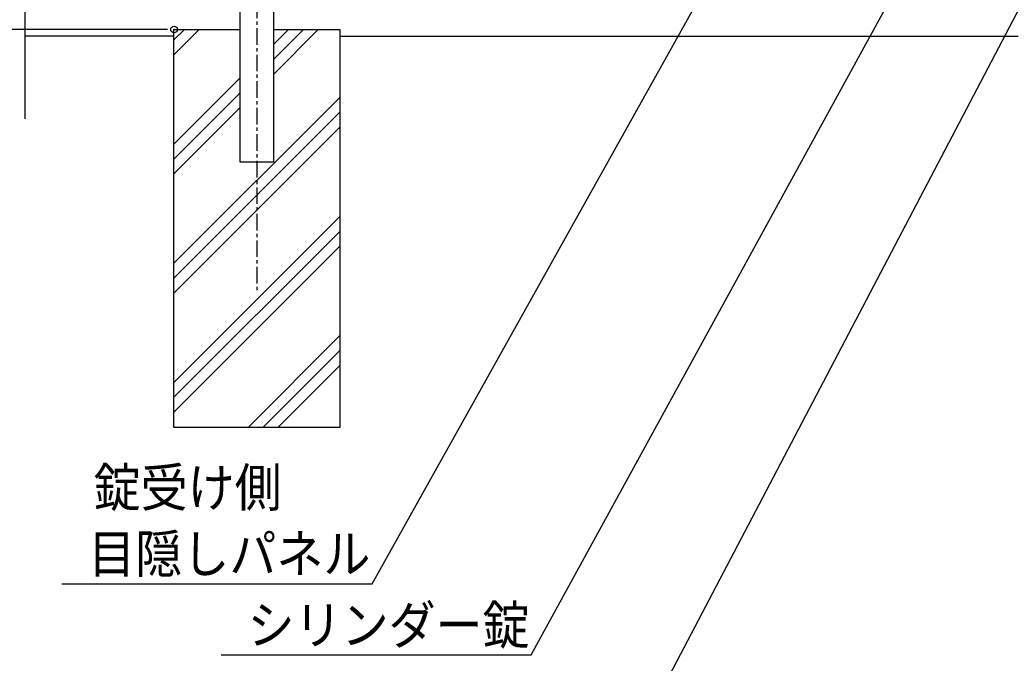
# Model space of a CAD drawing. Units: millimetres, scale not verified. Extents: x -4425 to 4425, y -3150 to 3150.
# Drawn here: x 100 to 1598, y -1664 to -695 of the extents above; entities that cross this region are included whole.
import ezdxf
from ezdxf.enums import TextEntityAlignment as Align

# ---------------------------------------------------------------- set-up
doc = ezdxf.new("R2010")
doc.units = ezdxf.units.MM
doc.header["$LTSCALE"] = 20
doc.header["$PDMODE"] = 32
doc.header["$PDSIZE"] = 10
doc.linetypes.add('USER1', pattern=[2, 1.25, -0.25, 0.25, -0.25])
for name, color, linetype, lineweight in [('0-0_外形線', 7, 'Continuous', 25), ('0-3_寸法線', 4, 'Continuous', 25), ('0-6_LAYER04', 1, 'USER1', 25), ('0-9_EXTCNT-L', 4, 'Continuous', 25), ('0-A_0', 7, 'Continuous', 25), ('1-2_ハッチング', 4, 'Continuous', 25), ('1-7_LAYER12', 3, 'Continuous', 25)]:
    doc.layers.add(name, color=color, linetype=linetype, lineweight=lineweight)
doc.layers.add('0-5_DEFPOINTS', color=7, linetype='Continuous')
doc.styles.add('ＭＳ ゴシック', font='')
doc.styles.get('ＭＳ ゴシック').set_extended_font_data('MS Gothic')

msp = doc.modelspace()

# ---------------------------------------------------------------- linework, layer by layer
at = {"layer": '0-0_外形線'}
for p, q in [((432.13, -909.02), (432.13, 215.98)), ((482.13, 215.98), (482.13, -909.02)), ((332.13, -719.02), (107.13, -719.02)), ((332.13, -1309.02), (332.13, -709.02)), ((332.13, -709.02), (432.13, -709.02)), ((482.13, -709.02), (582.13, -709.02)), ((582.13, -709.02), (582.13, -1309.02)), ((582.13, -719.02), (1605.63, -719.02)), ((482.13, -909.02), (432.13, -909.02)), ((582.13, -1309.02), (332.13, -1309.02))]:
    msp.add_line(p, q, dxfattribs=at)
at = {"layer": '0-3_寸法線'}
msp.add_line((322.18, -709.02), (-208.52, -709.02), dxfattribs=at)
at = {"layer": '0-5_DEFPOINTS'}
msp.add_point((332.18, -709.02), dxfattribs=at)
at = {"layer": '0-6_LAYER04'}
msp.add_line((457.13, 252.96), (457.13, -1105.28), dxfattribs=at)
at = {"layer": '0-9_EXTCNT-L'}
msp.add_line((107.13, 382.56), (107.13, -843.52), dxfattribs=at)
at = {"layer": '0-A_0', "color": 4}
msp.add_line((322.18, -709.02), (-68.52, -709.02), dxfattribs=at)
at = {"layer": '1-2_ハッチング'}
for p, q in [((332.13, -747.15), (370.26, -709.02)), ((332.13, -724.7), (347.81, -709.02)), ((482.13, -776.75), (549.86, -709.02)), ((482.13, -754.3), (527.41, -709.02)), ((482.13, -731.85), (504.96, -709.02)), ((332.13, -881.85), (432.13, -781.85)), ((332.13, -904.3), (432.13, -804.3)), ((332.13, -1061.46), (582.13, -811.46)), ((332.13, -926.75), (432.13, -826.75)), ((332.13, -1083.91), (582.13, -833.91)), ((332.13, -1106.36), (582.13, -856.36)), ((332.13, -1241.06), (582.13, -991.06)), ((332.13, -1263.51), (582.13, -1013.51)), ((332.13, -1285.96), (582.13, -1035.96)), ((443.78, -1309.02), (582.13, -1170.67)), ((466.23, -1309.02), (582.13, -1193.12)), ((488.68, -1309.02), (582.13, -1215.57))]:
    msp.add_line(p, q, dxfattribs=at)
at = {"layer": '1-7_LAYER12', "color": 7}
for points in [[(403.26, -1652.04), (871.12, -1652.04), (1714.87, -112.2)], [(406.7, -1773.89), (1032.03, -1773.89), (1899.82, -119.28)], [(163.06, -1544.72), (630.91, -1544.72), (1414.89, -142.03)]]:
    msp.add_lwpolyline(points, dxfattribs=at)

# ---------------------------------------------------------------- texts
at = {"layer": '1-7_LAYER12', "style": 'ＭＳ ゴシック', "width": 0.9}
for s, p in [('錠受け側', (210.91, -1445.82)), ('目隠しパネル', (202.91, -1545.82)), ('シリンダー錠', (443.12, -1653.14))]:
    msp.add_text(s, height=57.77, dxfattribs=at).set_placement(p, align=Align.BOTTOM_LEFT)

doc.saveas('drawing.dxf')
